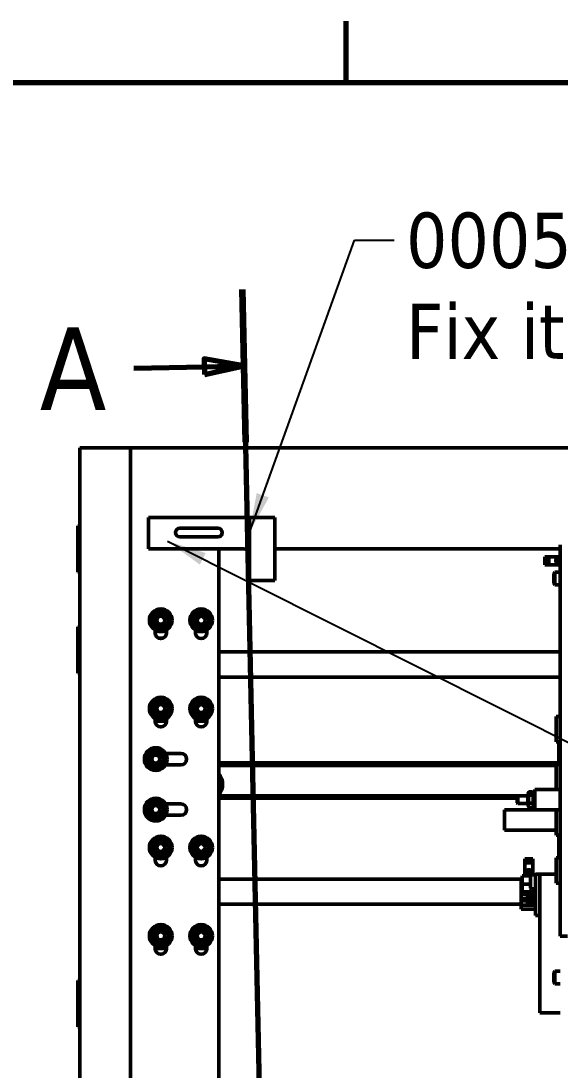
# Model space of a CAD drawing. Header units: millimetres. Extents: x 0 to 2625, y 0 to 1856.
# Drawn here: x 308.7 to 522.1, y 1402.4 to 1818.1 of the extents above; entities that cross this region are included whole.
import ezdxf

# ---------------------------------------------------------------- set-up
doc = ezdxf.new("R2010")
doc.units = ezdxf.units.MM
doc.header["$LTSCALE"] = 6.25
doc.linetypes.add('CHAIN', pattern=[0.3543, 0.2362, -0.0295, 0.0591, -0.0295])
for name, color, linetype, lineweight in [('Border (ISO)', 7, 'Continuous', 70), ('Section Line (ISO)', 7, 'CHAIN', 70), ('Symbol (ISO)', 7, 'Continuous', 25), ('Visible (ISO)', 7, 'Continuous', 50)]:
    doc.layers.add(name, color=color, linetype=linetype, lineweight=lineweight)
doc.styles.add('Label Text (ISO)', font='tahoma.ttf')
doc.styles.add('Note Text (ISO)', font='tahoma.ttf')
doc.dimstyles.new('Default - Method 1b (ISO)$7', dxfattribs={"dimscale": 6.25, "dimtxt": 3.5, "dimasz": 2.5, "dimexe": 3.175, "dimexo": 0, "dimgap": 0.762, "dimtad": 1, "dimtoh": 1, "dimrnd": 1e-08, "dimtxsty": 'Note Text (ISO)', "dimcen": 0.09, "dimdle": 10, "dimclrd": 256, "dimclre": 256, "dimclrt": 256, "dimazin": 2, "dimtfac": 1, "dimtmove": 0, "dimatfit": 3, "dimfxl": 1, "dimtolj": 1, "dimlwd": -1, "dimlwe": -1, "dimarcsym": 0})

# ---------------------------------------------------------------- blocks, each defined once
blk = doc.blocks.new('Borders Default Border')
at = {"layer": 'Border (ISO)'}
blk.add_line((70, 287), (70, 290.9), dxfattribs=at)
at = {"layer": 'Border (ISO)', "flags": 128}
blk.add_lwpolyline([(10, 10), (10, 287), (410, 287), (410, 10), (10, 10)], dxfattribs=at)
blk = doc.blocks.new('2dTransSection0')
at = {"layer": 'Section Line (ISO)', "linetype": 'Continuous'}
for p, q in [((63.398, 273.888), (65.244, 187.86)), ((63.502, 269.052), (60.992, 269.498)), ((60.992, 269.498), (61.014, 268.498)), ((56.547, 268.903), (61.003, 268.998)), ((61.003, 268.998), (63.502, 269.052)), ((61.014, 268.498), (63.502, 269.052))]:
    blk.add_line(p, q, dxfattribs=at)
at = {"layer": 'Section Line (ISO)', "linetype": 'Continuous', "lineweight": 140}
blk.add_line((63.398, 273.888), (63.606, 264.216), dxfattribs=at)
at = {"layer": 'Section Line (ISO)', "linetype": 'Continuous', "flags": 128}
blk.add_lwpolyline([(61.014, 268.498), (63.502, 269.052), (60.992, 269.498), (61.014, 268.498)], dxfattribs=at)
at = {"layer": 'Section Line (ISO)'}
blk.add_solid([(61.014, 268.498), (63.502, 269.052), (60.992, 269.498), (61.014, 268.498)], dxfattribs=at)
at = {"layer": 'Section Line (ISO)', "insert": (50.571, 266.245), "char_height": 5.25, "attachment_point": 7, "style": 'Label Text (ISO)'}
blk.add_mtext('A', dxfattribs=at)

msp = doc.modelspace()

# ---------------------------------------------------------------- linework, layer by layer
at = {"layer": 'Visible (ISO)'}
for p, q in [((332.04, 1249.06), (332.04, 1649.06)), ((332.04, 1649.06), (352.04, 1649.06)), ((544.19, 1649.06), (352.04, 1649.06)), ((352.04, 1649.06), (352.04, 1269.06)), ((359.15, 1621.56), (399.15, 1621.56)), ((359.15, 1609.06), (359.15, 1621.56)), ((399.15, 1621.56), (399.15, 1596.56)), ((409.15, 1621.56), (399.15, 1621.56)), ((409.15, 1596.56), (409.15, 1621.56)), ((331.19, 1599.91), (331.19, 1618.21)), ((331.19, 1618.21), (332.04, 1618.21)), ((386.65, 1617.31), (371.65, 1617.31)), ((371.65, 1613.81), (386.65, 1613.81)), ((397.15, 1609.06), (359.15, 1609.06)), ((387.04, 1269.06), (387.04, 1609.06)), ((409.15, 1609.06), (522.14, 1609.06)), ((522.14, 1610.76), (522.14, 1455.76)), ((516.18, 1606.01), (517.61, 1606.01)), ((516.18, 1606.01), (516.18, 1602.81)), ((517.61, 1606.01), (517.61, 1602.81)), ((517.61, 1606.01), (517.72, 1606.01)), ((517.72, 1606.01), (517.72, 1602.81)), ((517.72, 1606.01), (518.2, 1606.01)), ((519.1, 1606.01), (518.2, 1606.01)), ((519.1, 1606.01), (522.14, 1606.01)), ((521.84, 1605.26), (520.77, 1605.26)), ((521.84, 1605.91), (522.14, 1605.91)), ((521.84, 1605.91), (521.84, 1602.91)), ((516.18, 1602.81), (517.61, 1602.81)), ((517.61, 1602.81), (517.72, 1602.81)), ((517.72, 1602.81), (518.2, 1602.81)), ((519.1, 1602.81), (518.2, 1602.81)), ((519.1, 1602.81), (522.14, 1602.81)), ((520.77, 1603.56), (521.84, 1603.56)), ((521.84, 1602.91), (522.14, 1602.91)), ((331.19, 1599.91), (332.04, 1599.91)), ((399.15, 1596.56), (409.15, 1596.56)), ((519.64, 1599.37), (520.13, 1599.86)), ((519.64, 1595.35), (519.64, 1599.37)), ((520.13, 1599.86), (520.13, 1594.86)), ((522.14, 1599.86), (520.13, 1599.86)), ((519.64, 1595.35), (520.13, 1594.86)), ((522.14, 1594.86), (520.13, 1594.86)), ((331.19, 1559.91), (331.19, 1578.21)), ((331.19, 1578.21), (332.04, 1578.21)), ((361.79, 1575.86), (361.79, 1576.96)), ((366.29, 1576.96), (366.29, 1575.86)), ((377.79, 1575.86), (377.79, 1576.96)), ((382.29, 1576.96), (382.29, 1575.86)), ((363.11, 1573.81), (364.97, 1573.81)), ((387.04, 1568.36), (522.14, 1568.36)), ((331.19, 1559.91), (332.04, 1559.91)), ((387.04, 1558.36), (522.14, 1558.36)), ((520.64, 1542.76), (520.64, 1532.76)), ((522.14, 1542.76), (520.64, 1542.76)), ((361.79, 1540.86), (361.79, 1541.96)), ((366.29, 1540.86), (361.79, 1540.86)), ((366.29, 1541.96), (366.29, 1540.86)), ((377.79, 1540.86), (377.79, 1541.96)), ((382.29, 1540.86), (377.79, 1540.86)), ((382.29, 1541.96), (382.29, 1540.86)), ((520.64, 1532.76), (522.14, 1532.76)), ((521.64, 1532.76), (521.64, 1523.76)), ((365.94, 1528.11), (372.04, 1528.11)), ((372.04, 1523.61), (365.94, 1523.61)), ((521.64, 1524.36), (387.04, 1524.36)), ((387.04, 1523.36), (520.64, 1523.36)), ((522.14, 1523.76), (520.64, 1523.76)), ((520.64, 1513.76), (520.64, 1523.76)), ((522.14, 1513.76), (512.14, 1513.76)), ((512.14, 1513.76), (512.14, 1505.76)), ((509.39, 1511.36), (387.04, 1511.36)), ((387.04, 1510.36), (505.14, 1510.36)), ((505.14, 1511.01), (505.39, 1511.26)), ((505.14, 1508.51), (505.14, 1511.01)), ((505.39, 1511.26), (505.39, 1508.26)), ((509.39, 1511.26), (505.39, 1511.26)), ((509.39, 1512.06), (509.81, 1512.78)), ((509.39, 1512.06), (509.39, 1507.46)), ((511.28, 1512.92), (509.89, 1512.92)), ((511.28, 1511.59), (509.89, 1511.59)), ((511.79, 1512.06), (511.37, 1512.78)), ((511.79, 1507.46), (511.79, 1512.06)), ((512.14, 1511.36), (511.79, 1511.36)), ((512.14, 1511.26), (511.79, 1511.26)), ((365.94, 1508.11), (372.04, 1508.11)), ((500.14, 1505.76), (512.14, 1505.76)), ((500.14, 1497.76), (500.14, 1505.76)), ((505.14, 1508.51), (505.39, 1508.26)), ((509.39, 1508.26), (505.39, 1508.26)), ((509.39, 1507.46), (509.81, 1506.73)), ((511.28, 1508.43), (509.89, 1508.43)), ((511.28, 1506.6), (509.89, 1506.6)), ((511.79, 1507.46), (511.37, 1506.73)), ((512.14, 1508.26), (511.79, 1508.26)), ((522.14, 1505.76), (512.14, 1505.76)), ((520.64, 1495.76), (520.64, 1505.76)), ((372.04, 1503.61), (365.94, 1503.61)), ((500.14, 1497.76), (520.64, 1497.76)), ((520.64, 1495.76), (522.14, 1495.76)), ((521.64, 1495.76), (521.64, 1486.76)), ((361.79, 1485.86), (361.79, 1486.96)), ((366.29, 1486.96), (366.29, 1485.86)), ((377.79, 1485.86), (377.79, 1486.96)), ((382.29, 1486.96), (382.29, 1485.86)), ((508.19, 1486.32), (508.19, 1484.88)), ((511.39, 1486.32), (508.19, 1486.32)), ((511.39, 1484.88), (508.19, 1484.88)), ((508.19, 1484.88), (508.19, 1484.77)), ((511.39, 1484.77), (508.19, 1484.77)), ((508.19, 1484.77), (508.19, 1484.3)), ((508.19, 1483.4), (508.19, 1484.3)), ((511.39, 1486.32), (511.39, 1484.88)), ((511.39, 1484.88), (511.39, 1484.77)), ((511.39, 1484.77), (511.39, 1484.3)), ((511.39, 1483.4), (511.39, 1484.3)), ((522.14, 1486.76), (520.64, 1486.76)), ((520.64, 1476.76), (520.64, 1486.76)), ((508.19, 1483.4), (508.19, 1479.66)), ((508.29, 1480.66), (508.29, 1479.91)), ((511.29, 1480.66), (508.29, 1480.66)), ((508.94, 1481.73), (508.94, 1480.66)), ((510.64, 1480.66), (510.64, 1481.73)), ((511.29, 1480.66), (511.29, 1479.98)), ((511.39, 1483.4), (511.39, 1479.98)), ((512.49, 1463.96), (512.49, 1480.36)), ((512.49, 1480.36), (514.14, 1480.36)), ((520.64, 1480.36), (514.14, 1480.36)), ((514.14, 1425.36), (514.14, 1480.36)), ((514.14, 1463.96), (514.14, 1480.36)), ((387.04, 1478.36), (506.74, 1478.36)), ((506.74, 1477.22), (506.74, 1478.86)), ((506.74, 1478.86), (507.19, 1478.86)), ((506.74, 1477.22), (506.74, 1475.48)), ((507.19, 1477.22), (506.74, 1477.22)), ((507.19, 1479.66), (510.49, 1479.66)), ((507.19, 1476.34), (507.19, 1479.66)), ((510.49, 1476.34), (507.19, 1476.34)), ((510.49, 1476.33), (507.19, 1476.33)), ((507.19, 1473.33), (507.19, 1476.33)), ((508.29, 1479.66), (508.29, 1479.91)), ((509.26, 1476.34), (509.26, 1476.33)), ((510.49, 1474.78), (510.49, 1479.68)), ((510.79, 1479.98), (512.49, 1479.98)), ((520.64, 1476.76), (522.14, 1476.76)), ((506.74, 1474.74), (506.74, 1475.48)), ((507.19, 1475.48), (506.74, 1475.48)), ((506.74, 1474.74), (506.74, 1473)), ((507.19, 1474.74), (506.74, 1474.74)), ((506.74, 1472.26), (506.74, 1473)), ((509.41, 1473), (506.74, 1473)), ((506.74, 1472.26), (506.74, 1470.53)), ((509.41, 1472.26), (506.74, 1472.26)), ((512.49, 1473.33), (507.19, 1473.33)), ((507.19, 1473.33), (507.19, 1473.03)), ((509.41, 1473.03), (507.19, 1473.03)), ((509.41, 1472.23), (509.41, 1473.33)), ((510.26, 1472.23), (510.26, 1473.33)), ((512.49, 1473.03), (510.26, 1473.03)), ((512.49, 1473), (510.26, 1473)), ((511.99, 1472.26), (510.26, 1472.26)), ((510.79, 1474.48), (512.49, 1474.48)), ((511.99, 1472.96), (512.49, 1472.96)), ((511.99, 1472.16), (511.99, 1472.96)), ((511.99, 1472.16), (512.49, 1472.16)), ((511.99, 1471.16), (511.99, 1472.16)), ((387.04, 1468.36), (506.74, 1468.36)), ((506.74, 1469.79), (506.74, 1470.53)), ((512.49, 1470.53), (506.74, 1470.53)), ((506.74, 1469.79), (506.74, 1468.05)), ((511.99, 1469.79), (506.74, 1469.79)), ((512.49, 1468.05), (506.74, 1468.05)), ((506.74, 1466.41), (506.74, 1468.05)), ((509.26, 1471.63), (509.26, 1470.93)), ((509.54, 1471.63), (509.26, 1471.63)), ((509.26, 1470.93), (510.24, 1470.93)), ((509.26, 1468.93), (509.26, 1468.23)), ((512.49, 1468.93), (509.26, 1468.93)), ((509.26, 1468.23), (512.49, 1468.23)), ((510.84, 1471.65), (511.99, 1471.65)), ((510.84, 1470.8), (512.49, 1470.8)), ((511.99, 1471.16), (512.49, 1471.16)), ((511.99, 1469.96), (512.49, 1469.96)), ((511.99, 1468.96), (511.99, 1469.96)), ((511.99, 1468.96), (512.49, 1468.96)), ((506.74, 1466.41), (512.49, 1466.41)), ((512.49, 1463.96), (514.14, 1463.96)), ((522.14, 1455.76), (525.14, 1455.76)), ((361.79, 1450.86), (361.79, 1451.96)), ((366.29, 1451.96), (366.29, 1450.86)), ((377.79, 1450.86), (377.79, 1451.96)), ((382.29, 1451.96), (382.29, 1450.86)), ((366.29, 1450.86), (361.79, 1450.86)), ((382.29, 1450.86), (377.79, 1450.86)), ((519.64, 1441.37), (520.13, 1441.86)), ((519.64, 1437.35), (519.64, 1441.37)), ((520.13, 1441.86), (520.13, 1436.86)), ((522.14, 1441.86), (520.13, 1441.86)), ((331.19, 1419.91), (331.19, 1438.21)), ((331.19, 1438.21), (332.04, 1438.21)), ((519.64, 1437.35), (520.13, 1436.86)), ((522.14, 1436.86), (520.13, 1436.86)), ((522.14, 1425.36), (514.14, 1425.36)), ((331.19, 1419.91), (332.04, 1419.91))]:
    msp.add_line(p, q, dxfattribs=at)
for centre, radius in [((364.04, 1580.86), 4.5), ((380.04, 1580.86), 4.5), ((364.04, 1580.86), 2.95), ((364.04, 1580.86), 2), ((364.04, 1580.86), 1.57), ((380.04, 1580.86), 2.95), ((380.04, 1580.86), 2), ((380.04, 1580.86), 1.57), ((364.04, 1545.86), 4.5), ((364.04, 1545.86), 2.95), ((364.04, 1545.86), 2), ((364.04, 1545.86), 1.57), ((380.04, 1545.86), 4.5), ((380.04, 1545.86), 2.95), ((380.04, 1545.86), 2), ((380.04, 1545.86), 1.57), ((362.04, 1525.86), 4.5), ((362.04, 1525.86), 2.95), ((362.04, 1525.86), 2), ((362.04, 1525.86), 1.57), ((362.04, 1505.86), 4.5), ((362.04, 1505.86), 2.95), ((362.04, 1505.86), 2), ((362.04, 1505.86), 1.57), ((364.04, 1490.86), 4.5), ((364.04, 1490.86), 2.95), ((364.04, 1490.86), 2), ((380.04, 1490.86), 4.5), ((380.04, 1490.86), 2.95), ((380.04, 1490.86), 2), ((364.04, 1490.86), 1.57), ((380.04, 1490.86), 1.57), ((364.04, 1455.86), 4.5), ((380.04, 1455.86), 4.5), ((364.04, 1455.86), 2.95), ((364.04, 1455.86), 2), ((364.04, 1455.86), 1.57), ((380.04, 1455.86), 2.95), ((380.04, 1455.86), 2), ((380.04, 1455.86), 1.57)]:
    msp.add_circle(centre, radius, dxfattribs=at)
for centre, radius, start, end in [((371.65, 1615.56), 1.75, 90, 270), ((386.65, 1615.56), 1.75, 270, 90), ((397.15, 1607.06), 2, 0, 90), ((364.04, 1575.86), 2.25, 180, 0), ((380.04, 1575.86), 2.25, 180, 0), ((364.04, 1540.86), 2.25, 180, 0), ((380.04, 1540.86), 2.25, 180, 0), ((372.04, 1525.86), 2.25, 270, 90), ((382.04, 1515.86), 6.5, 320.2849, 39.7151), ((372.04, 1505.86), 2.25, 270, 90), ((364.04, 1485.86), 2.25, 180, 0), ((380.04, 1485.86), 2.25, 180, 0), ((510.79, 1479.68), 0.3, 90, 180), ((510.84, 1472.23), 1.43, 180, 270), ((510.84, 1472.23), 0.575, 180, 270), ((510.79, 1474.78), 0.3, 180, 270), ((364.04, 1450.86), 2.25, 180, 0), ((380.04, 1450.86), 2.25, 180, 0)]:
    msp.add_arc(centre, radius, start, end, dxfattribs=at)
for centre, major_axis in [((520.77, 1604.41), (0, 0.85)), ((509.79, 1481.73), (0.85, 0))]:
    msp.add_ellipse(centre, major_axis=major_axis, ratio=0.31869, start_param=0, end_param=3.141593, dxfattribs=at)
for points, weights in [([(360, 1580.71), (360.95, 1582.49), (361.89, 1584.28)], [1, 1.15470053838, 1]), ([(361.89, 1584.28), (363.91, 1584.36), (365.93, 1584.43)], [1, 1.15470053838, 1]), ([(365.93, 1584.43), (367, 1582.72), (368.08, 1581.01)], [1, 1.15470053838, 1]), ([(376, 1580.71), (376.95, 1582.49), (377.89, 1584.28)], [1, 1.15470053838, 1]), ([(377.89, 1584.28), (379.91, 1584.36), (381.93, 1584.43)], [1, 1.15470053838, 1]), ([(381.93, 1584.43), (383, 1582.72), (384.08, 1581.01)], [1, 1.15470053838, 1]), ([(362.15, 1577.29), (361.07, 1579), (360, 1580.71)], [1, 1.15470053838, 1]), ([(368.08, 1581.01), (367.13, 1579.22), (366.19, 1577.43)], [1, 1.15470053838, 1]), ([(378.15, 1577.29), (377.07, 1579), (376, 1580.71)], [1, 1.15470053838, 1]), ([(384.08, 1581.01), (383.13, 1579.22), (382.19, 1577.43)], [1, 1.15470053838, 1]), ([(366.19, 1577.43), (364.17, 1577.36), (362.15, 1577.29)], [1, 1.15470053838, 1]), ([(382.19, 1577.43), (380.17, 1577.36), (378.15, 1577.29)], [1, 1.15470053838, 1]), ([(360, 1545.71), (360.95, 1547.49), (361.89, 1549.28)], [1, 1.15470053838, 1]), ([(361.89, 1549.28), (363.91, 1549.36), (365.93, 1549.43)], [1, 1.15470053838, 1]), ([(365.93, 1549.43), (367, 1547.72), (368.08, 1546.01)], [1, 1.15470053838, 1]), ([(376, 1545.71), (376.95, 1547.49), (377.89, 1549.28)], [1, 1.15470053838, 1]), ([(377.89, 1549.28), (379.91, 1549.36), (381.93, 1549.43)], [1, 1.15470053838, 1]), ([(381.93, 1549.43), (383, 1547.72), (384.08, 1546.01)], [1, 1.15470053838, 1]), ([(362.15, 1542.29), (361.07, 1544), (360, 1545.71)], [1, 1.15470053838, 1]), ([(368.08, 1546.01), (367.13, 1544.22), (366.19, 1542.43)], [1, 1.15470053838, 1]), ([(378.15, 1542.29), (377.07, 1544), (376, 1545.71)], [1, 1.15470053838, 1]), ([(384.08, 1546.01), (383.13, 1544.22), (382.19, 1542.43)], [1, 1.15470053838, 1]), ([(366.19, 1542.43), (364.17, 1542.36), (362.15, 1542.29)], [1, 1.15470053838, 1]), ([(382.19, 1542.43), (380.17, 1542.36), (378.15, 1542.29)], [1, 1.15470053838, 1]), ([(358, 1525.71), (358.95, 1527.5), (359.89, 1529.29)], [1, 1.15470053838, 1]), ([(359.89, 1529.29), (361.91, 1529.36), (363.93, 1529.44)], [1, 1.15470053838, 1]), ([(363.93, 1529.44), (365, 1527.72), (366.08, 1526.01)], [1, 1.15470053838, 1]), ([(366.08, 1526.01), (365.13, 1524.23), (364.19, 1522.44)], [1, 1.15470053838, 1]), ([(360.15, 1522.29), (359.07, 1524), (358, 1525.71)], [1, 1.15470053838, 1]), ([(364.19, 1522.44), (362.17, 1522.37), (360.15, 1522.29)], [1, 1.15470053838, 1]), ([(358, 1505.71), (358.95, 1507.5), (359.89, 1509.29)], [1, 1.15470053838, 1]), ([(359.89, 1509.29), (361.91, 1509.36), (363.93, 1509.44)], [1, 1.15470053838, 1]), ([(363.93, 1509.44), (365, 1507.72), (366.08, 1506.01)], [1, 1.15470053838, 1]), ([(509.89, 1512.92), (509.43, 1512.26), (509.89, 1511.59)], [1, 1.15470053838, 1]), ([(509.89, 1511.59), (509.43, 1510.01), (509.89, 1508.43)], [1, 1.15470053838, 1]), ([(511.28, 1511.59), (511.74, 1512.26), (511.28, 1512.92)], [1, 1.15470053838, 1]), ([(511.28, 1508.43), (511.74, 1510.01), (511.28, 1511.59)], [1, 1.15470053838, 1]), ([(360.15, 1502.29), (359.07, 1504), (358, 1505.71)], [1, 1.15470053838, 1]), ([(366.08, 1506.01), (365.13, 1504.23), (364.19, 1502.44)], [1, 1.15470053838, 1]), ([(509.89, 1508.43), (509.43, 1507.51), (509.89, 1506.6)], [1, 1.15470053838, 1]), ([(509.89, 1506.6), (509.84, 1506.67), (509.81, 1506.73)], [1, 1.01417958743, 1.02575982127]), ([(511.28, 1506.6), (511.74, 1507.51), (511.28, 1508.43)], [1, 1.15470053838, 1]), ([(511.37, 1506.73), (511.33, 1506.67), (511.28, 1506.6)], [1.0257598206, 1.01417958702, 1]), ([(364.19, 1502.44), (362.17, 1502.37), (360.15, 1502.29)], [1, 1.15470053838, 1]), ([(360, 1490.71), (360.95, 1492.49), (361.89, 1494.28)], [1, 1.15470053838, 1]), ([(361.89, 1494.28), (363.91, 1494.36), (365.93, 1494.43)], [1, 1.15470053838, 1]), ([(365.93, 1494.43), (367, 1492.72), (368.08, 1491.01)], [1, 1.15470053838, 1]), ([(376, 1490.71), (376.95, 1492.49), (377.89, 1494.28)], [1, 1.15470053838, 1]), ([(377.89, 1494.28), (379.91, 1494.36), (381.93, 1494.43)], [1, 1.15470053838, 1]), ([(381.93, 1494.43), (383, 1492.72), (384.08, 1491.01)], [1, 1.15470053838, 1]), ([(362.15, 1487.29), (361.07, 1489), (360, 1490.71)], [1, 1.15470053838, 1]), ([(368.08, 1491.01), (367.13, 1489.22), (366.19, 1487.43)], [1, 1.15470053838, 1]), ([(378.15, 1487.29), (377.07, 1489), (376, 1490.71)], [1, 1.15470053838, 1]), ([(384.08, 1491.01), (383.13, 1489.22), (382.19, 1487.43)], [1, 1.15470053838, 1]), ([(366.19, 1487.43), (364.17, 1487.36), (362.15, 1487.29)], [1, 1.15470053838, 1]), ([(382.19, 1487.43), (380.17, 1487.36), (378.15, 1487.29)], [1, 1.15470053838, 1]), ([(361.89, 1459.28), (363.91, 1459.36), (365.93, 1459.43)], [1, 1.15470053838, 1]), ([(365.93, 1459.43), (367, 1457.72), (368.08, 1456.01)], [1, 1.15470053838, 1]), ([(377.89, 1459.28), (379.91, 1459.36), (381.93, 1459.43)], [1, 1.15470053838, 1]), ([(381.93, 1459.43), (383, 1457.72), (384.08, 1456.01)], [1, 1.15470053838, 1]), ([(360, 1455.71), (360.95, 1457.49), (361.89, 1459.28)], [1, 1.15470053838, 1]), ([(362.15, 1452.29), (361.07, 1454), (360, 1455.71)], [1, 1.15470053838, 1]), ([(368.08, 1456.01), (367.13, 1454.22), (366.19, 1452.43)], [1, 1.15470053838, 1]), ([(376, 1455.71), (376.95, 1457.49), (377.89, 1459.28)], [1, 1.15470053838, 1]), ([(378.15, 1452.29), (377.07, 1454), (376, 1455.71)], [1, 1.15470053838, 1]), ([(384.08, 1456.01), (383.13, 1454.22), (382.19, 1452.43)], [1, 1.15470053838, 1]), ([(366.19, 1452.43), (364.17, 1452.36), (362.15, 1452.29)], [1, 1.15470053838, 1]), ([(382.19, 1452.43), (380.17, 1452.36), (378.15, 1452.29)], [1, 1.15470053838, 1])]:
    msp.add_rational_spline(points, weights, degree=2, dxfattribs=at)

# ---------------------------------------------------------------- block references
at = {"xscale": 6.25, "yscale": 6.25, "zscale": 6.25}
msp.add_blockref('Borders Default Border', (0, 0), dxfattribs=at)
at = {"layer": 'Section Line (ISO)', "xscale": 6.25, "yscale": 6.25, "zscale": 6.25}
msp.add_blockref('2dTransSection0', (0, 0), dxfattribs=at)

# ---------------------------------------------------------------- texts
at = {"layer": 'Symbol (ISO)', "insert": (461.17, 1742.25), "char_height": 21.875, "width": 476.8537, "attachment_point": 1, "line_spacing_factor": 0.987884, "style": 'Note Text (ISO)'}
msp.add_mtext('\\fTahoma|b0|i0;0005-10-030 X axis sensor activator\\P\\fTahoma|b0|i0;Fix it with tiping screws', dxfattribs=at)

# ---------------------------------------------------------------- leaders
at = {"layer": 'Symbol (ISO)', "annotation_type": 0, "has_hookline": 1, "hookline_direction": 0}
for points, text_width in [([(399.15, 1615.64), (440.78, 1731.31), (456.4, 1731.31)], 475.67), ([(366.69, 1612.19), (848.57, 1370.28), (864.2, 1370.28)], 538.66)]:
    msp.add_leader(points, dimstyle='Default - Method 1b (ISO)$7', override={"dimtad": 0}, dxfattribs=dict(at, text_width=text_width))

doc.saveas('drawing.dxf')
